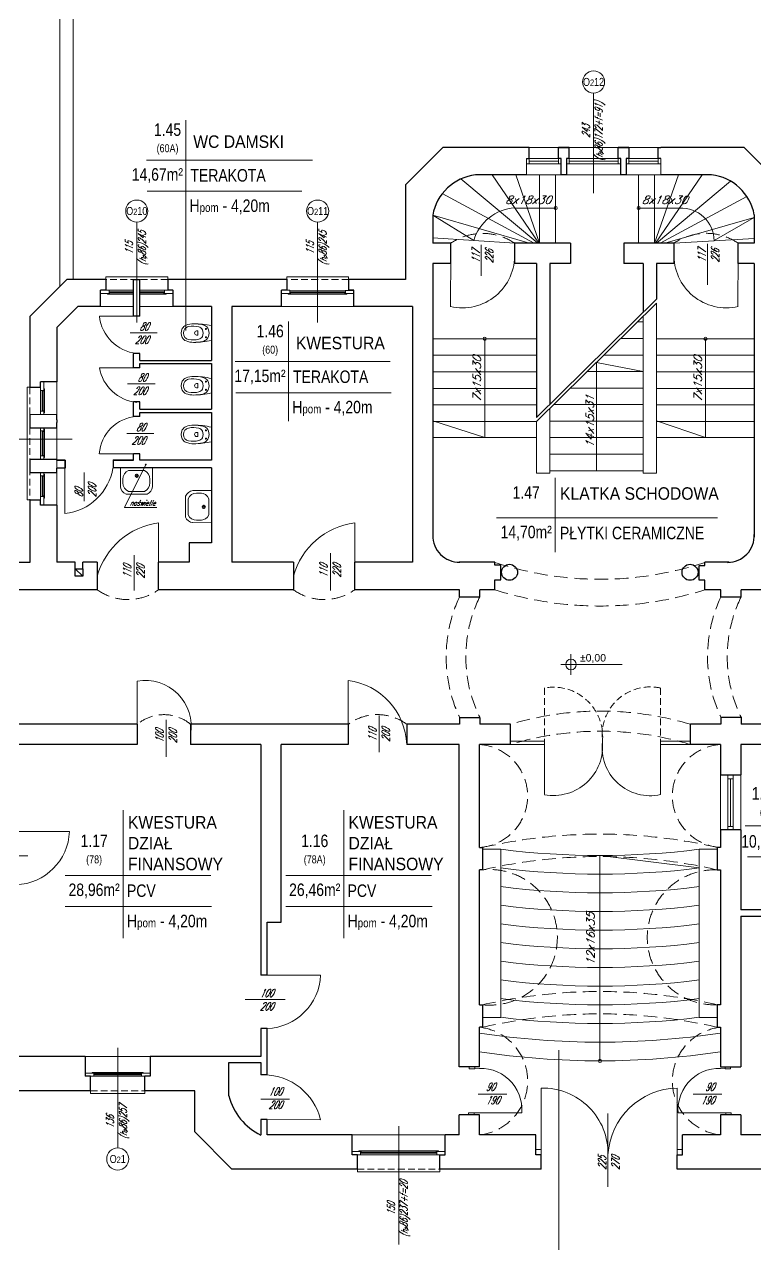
# Model space of a CAD drawing. Header units: millimetres. Extents: x -18485 to 40303, y -22087 to 35064.
# Drawn here: x 3722 to 5093, y 14995 to 17283 of the extents above; entities that cross this region are included whole.
import ezdxf
from ezdxf.enums import TextEntityAlignment as Align

# ---------------------------------------------------------------- set-up
doc = ezdxf.new("R2010")
doc.units = ezdxf.units.MM
doc.linetypes.add('DASHED', pattern=[19.05, 12.7, -6.35])
doc.layers.get('0').update_dxf_attribs({"lineweight": 25})
for name, color, linetype, lineweight in [('01 parter - ściany', 2, 'Continuous', 25), ('03-01_okna', 5, 'Continuous', 15), ('03_drzwi', 1, 'Continuous', 0), ('04-1_widok', 251, 'Continuous', 5), ('04-2_nad', 251, 'DASHED', 5), ('05-03_opis', 10, 'Continuous', 5), ('07_wyposażenie', 253, 'Continuous', 5), ('inw03-02_schody', 6, 'Continuous', 5)]:
    doc.layers.add(name, color=color, linetype=linetype, lineweight=lineweight)
doc.styles.add('arial', font='arial.ttf')
doc.styles.add('ariel', font='arial.ttf', dxfattribs={"width": 0.8})
doc.styles.add('ariel_wym', font='simplex.shx', dxfattribs={"width": 0.65, "oblique": 25})

# ---------------------------------------------------------------- blocks, each defined once
blk = doc.blocks.new('kota rzutowa')
at = {"ltscale": 0.5}
for p, q in [((-20.6, 0), (102.8, 0)), ((0, -20.6), (0, 20.6))]:
    blk.add_line(p, q, dxfattribs=at)
blk.add_circle((0, 0), 10.6, dxfattribs=at)
at = {"ltscale": 0.5, "style": 'arial'}
blk.add_attdef('POZ._POSADKI_WYKOŃCZONWJ', text='', height=15, dxfattribs=at).set_placement((17.9, 1.4), align=Align.BOTTOM_LEFT)
blk.add_attdef('POZ._POSADZKI_KONSTRUKCJA', text='', height=15, dxfattribs=at).set_placement((17, -5), align=Align.TOP_LEFT)

msp = doc.modelspace()

# ---------------------------------------------------------------- hatches: boundary and pattern name
at = {"layer": '03_drzwi'}
h = msp.add_hatch(color=256, dxfattribs=at)
edge = h.paths.add_edge_path()
edge.add_arc((3949.4, 16457.3), 1.77, 0, 360)

# ---------------------------------------------------------------- linework, layer by layer
at = {"layer": '01 parter - ściany'}
for p, q in [((4436.7, 16981.5), (4506.7, 17051.5)), ((4668.3, 17051.5), (4506.8, 17051.5)), ((4723.3, 17031), (4723.3, 17051.5)), ((4723.3, 17051.5), (4743.3, 17051.5)), ((4743.3, 17051.5), (4723.3, 17051.5)), ((4743.3, 17031), (4743.3, 17051.5)), ((4835.3, 17031), (4835.3, 17051.5)), ((4835.3, 17051.5), (4855.4, 17051.5)), ((4855.4, 17051.5), (4835.3, 17051.5)), ((4855.4, 17051.5), (4855.4, 17031)), ((5071.8, 17051.5), (4915.3, 17051.5)), ((5141.8, 16981.5), (5071.8, 17051.5)), ((4728.3, 17031), (4723.3, 17031)), ((4728.3, 17000.5), (4728.3, 17031)), ((4743.3, 17031), (4738.3, 17031)), ((4738.3, 17031), (4738.3, 17000.5)), ((4840.3, 17031), (4835.3, 17031)), ((4840.3, 17000.5), (4840.3, 17031)), ((4855.4, 17031), (4850.3, 17031)), ((4850.3, 17031), (4850.3, 17000.5)), ((4663.3, 17000.5), (4568.1, 17000.5)), ((4738.3, 17000.5), (4728.3, 17000.5)), ((4850.3, 17000.5), (4840.3, 17000.5)), ((5010.6, 17000.5), (4915.3, 17000.5)), ((4436.7, 16981.5), (4436.7, 16804.5)), ((4487.7, 16924.7), (4487.7, 16872.3)), ((5090.7, 16925.7), (5090.7, 16872.3)), ((4521.4, 16872.3), (4487.7, 16872.3)), ((4521.4, 16834.3), (4521.4, 16872.3)), ((4746.2, 16872.3), (4641.4, 16872.3)), ((4641.4, 16834.3), (4641.4, 16872.3)), ((4746.2, 16872.3), (4746.2, 16834.3)), ((4940.3, 16872.3), (4846.2, 16872.3)), ((4846.2, 16872.3), (4846.2, 16834.3)), ((4940.3, 16834.3), (4940.3, 16872.3)), ((5090.7, 16872.3), (5060.3, 16872.3)), ((5060.3, 16834.3), (5060.3, 16872.3)), ((4487.7, 16834.3), (4487.7, 16323.7)), ((4521.4, 16834.3), (4487.7, 16834.3)), ((4682.6, 16834.3), (4641.4, 16834.3)), ((4682.6, 16834.3), (4682.6, 16545.6)), ((4707.6, 16834.3), (4707.6, 16569.8)), ((4746.2, 16834.3), (4707.6, 16834.3)), ((4882.6, 16834.3), (4846.2, 16834.3)), ((4882.6, 16834.3), (4882.6, 16742.5)), ((4907.6, 16834.3), (4907.6, 16767.1)), ((4940.3, 16834.3), (4907.6, 16834.3)), ((5090.7, 16834.3), (5060.3, 16834.3)), ((5090.7, 16834.3), (5090.7, 16321.8)), ((3731.7, 16735.1), (3801.1, 16804.5)), ((3874.5, 16804.5), (3801.1, 16804.5)), ((3874.5, 16804.5), (3874.5, 16784)), ((3926.5, 16735.5), (3926.5, 16804.5)), ((3926.5, 16804.5), (3938.5, 16804.5)), ((3938.5, 16735.5), (3938.5, 16804.5)), ((4213.8, 16804.5), (3990.6, 16804.5)), ((3990.6, 16804.5), (3990.6, 16784)), ((4213.8, 16804.5), (4213.8, 16784)), ((4436.7, 16804.5), (4329.8, 16804.5)), ((4329.8, 16804.5), (4329.8, 16784)), ((3864.6, 16753.5), (3864.6, 16784)), ((3874.5, 16784), (3864.6, 16784)), ((4000.5, 16784), (3990.6, 16784)), ((4000.6, 16753.5), (4000.6, 16784)), ((4000.6, 16753.5), (4000.6, 16784)), ((4203.8, 16753.5), (4203.8, 16784)), ((4213.8, 16784), (4203.8, 16784)), ((4339.8, 16784), (4329.8, 16784)), ((4339.8, 16753.5), (4339.8, 16784)), ((4339.8, 16753.5), (4339.8, 16784)), ((3782.7, 16714), (3822.2, 16753.5)), ((3864.6, 16753.5), (3822.2, 16753.5)), ((3938.5, 16735.5), (3938.5, 16752.7)), ((4072.7, 16753.5), (4000.6, 16753.5)), ((4072.7, 16753.5), (4072.7, 16652.7)), ((4203.8, 16753.5), (4110.7, 16753.5)), ((4110.7, 16753.5), (4110.7, 16274.1)), ((4449.7, 16753.5), (4339.8, 16753.5)), ((4449.7, 16753.5), (4449.7, 16274.1)), ((4707.6, 16755.7), (4707.6, 16755.7)), ((3731.7, 16735.1), (3731.7, 16602.4)), ((3938.5, 16735.5), (3926.5, 16735.5)), ((4707.6, 16724.7), (4707.6, 16724.7)), ((3782.7, 16714), (3782.7, 16612.3)), ((4707.6, 16693.7), (4707.6, 16693.7)), ((3926.5, 16638.9), (3926.5, 16665.5)), ((3938.5, 16665.5), (3926.5, 16665.5)), ((3938.5, 16652.7), (3938.5, 16665.5)), ((4707.6, 16662.7), (4707.6, 16662.7)), ((3938.5, 16638.9), (3926.5, 16638.9)), ((3938.5, 16652.7), (4072.7, 16652.7)), ((3938.5, 16638.9), (3938.5, 16646.7)), ((3938.5, 16646.7), (4072.7, 16646.7)), ((4072.7, 16646.7), (4072.7, 16561.2)), ((4707.6, 16631.7), (4707.6, 16631.7)), ((3782.7, 16612.3), (3752.3, 16612.3)), ((3752.3, 16602.4), (3752.3, 16612.3)), ((3731.7, 16602.4), (3752.3, 16602.4)), ((3926.5, 16547.5), (3926.5, 16574.7)), ((3938.5, 16574.7), (3926.5, 16574.7)), ((3938.5, 16561.2), (3938.5, 16574.7)), ((4707.6, 16569.8), (4707.6, 16569.8)), ((3731.7, 16551.4), (3782.8, 16551.5)), ((3731.7, 16551.4), (3731.7, 16526.4)), ((3745.7, 16551.4), (3745.7, 16551.4)), ((3782.7, 16541.4), (3782.8, 16541.5)), ((3782.8, 16541.5), (3782.8, 16551.5)), ((3782.8, 16541.4), (3782.8, 16536.4)), ((3938.5, 16547.5), (3926.5, 16547.5)), ((3938.5, 16561.2), (4072.7, 16561.2)), ((3938.5, 16547.5), (3938.5, 16555.2)), ((3938.5, 16555.2), (4072.7, 16555.2)), ((4072.7, 16555.2), (4072.7, 16465.5)), ((3731.7, 16526.4), (3782.8, 16526.5)), ((3782.8, 16536.4), (3782.8, 16536.5)), ((3782.8, 16526.5), (3782.8, 16536.5)), ((3926.5, 16465.5), (3926.5, 16477.5)), ((3938.5, 16477.5), (3926.5, 16477.5)), ((3938.5, 16465.5), (3938.5, 16477.5)), ((3731.7, 16467.4), (3731.7, 16442.4)), ((3731.7, 16467.4), (3782.7, 16467.4)), ((3782.7, 16465.5), (3782.7, 16467.4)), ((3782.7, 16465.5), (3798, 16465.5)), ((3782.7, 16442.4), (3782.7, 16450.5)), ((3798.1, 16450.5), (3782.7, 16450.5)), ((3798, 16465.5), (3782.8, 16465.5)), ((3798, 16465.5), (3798.1, 16450.5)), ((3888, 16465.9), (3888, 16450.9)), ((3926.5, 16465.5), (3888, 16465.5)), ((3888, 16465.5), (3926.5, 16465.5)), ((4072.7, 16450.9), (3888, 16450.9)), ((4072.7, 16465.5), (3938.5, 16465.5)), ((4072.7, 16450.9), (4072.7, 16310.5)), ((3731.7, 16442.4), (3782.7, 16442.4)), ((3731.7, 16391.4), (3731.7, 16273.5)), ((3731.7, 16391.4), (3752.3, 16391.4)), ((3752.3, 16381.4), (3752.3, 16391.4)), ((3782.8, 16381.4), (3752.3, 16381.4)), ((3782.8, 16381.4), (3782.8, 16274.1)), ((4072.7, 16310.5), (4030.7, 16310.5)), ((4030.7, 16310.5), (4030.7, 16274.1)), ((3731.7, 16273.5), (3644, 16273.5)), ((3817.3, 16274.1), (3782.8, 16274.1)), ((3817.3, 16261.9), (3817.3, 16274.1)), ((3858.4, 16274.1), (3831.3, 16274.1)), ((3831.3, 16261.9), (3831.3, 16274.1)), ((3858.4, 16274.1), (3858.4, 16222.5)), ((4030.7, 16274.1), (3973.4, 16274.1)), ((3973.4, 16222.5), (3973.4, 16274.1)), ((4226.3, 16274.1), (4110.7, 16274.1)), ((4226.3, 16274.1), (4226.3, 16222.5)), ((4449.7, 16274.1), (4341.3, 16274.1)), ((4341.3, 16222.5), (4341.3, 16274.1)), ((4604.2, 16274.1), (4537.2, 16274.1)), ((4604.2, 16268.8), (4604.2, 16274.1)), ((4615.2, 16268.8), (4604.2, 16268.8)), ((4615.2, 16241.3), (4615.2, 16268.8)), ((4987.1, 16240.5), (4987.1, 16268)), ((4987.1, 16268), (4998.1, 16268)), ((5043.7, 16274.1), (4998.1, 16274.1)), ((4998.1, 16268), (4998.1, 16274.1)), ((3817.3, 16261.9), (3831.3, 16261.9)), ((3817.3, 16247.9), (3817.3, 16261.9)), ((3817.3, 16261.9), (3831.3, 16247.9)), ((3831.3, 16247.9), (3817.3, 16247.9)), ((3831.3, 16261.9), (3831.3, 16247.9)), ((3782.7, 16222.5), (3654, 16222.5)), ((3858.4, 16222.5), (3782.7, 16222.5)), ((4226.3, 16222.5), (3973.4, 16222.5)), ((4537.9, 16222.5), (4341.3, 16222.5)), ((4537.9, 16209.5), (4537.9, 16222.5)), ((4604.2, 16222.5), (4575.9, 16222.5)), ((4575.9, 16209.5), (4575.9, 16222.5)), ((4604.2, 16222.5), (4604.2, 16241.3)), ((4604.2, 16241.3), (4615.2, 16241.3)), ((4998.1, 16240.5), (4987.1, 16240.5)), ((4998.1, 16222.5), (4998.1, 16240.5)), ((5028.1, 16222.5), (4998.1, 16222.5)), ((5028.1, 16209.5), (5028.1, 16222.5)), ((5246.3, 16222.5), (5066.1, 16222.5)), ((5066.1, 16209.5), (5066.1, 16222.5)), ((4537.9, 16209.5), (4575.9, 16209.5)), ((5028.1, 16209.5), (5066.1, 16209.5)), ((3933.5, 15970.5), (3620.1, 15970.5)), ((3933.5, 15970.5), (3933.5, 15932.5)), ((4329.1, 15970.4), (4033.5, 15970.5)), ((4033.5, 15970.5), (4033.5, 15932.5)), ((4329.1, 15970.4), (4329.1, 15932.5)), ((4537.9, 15970.5), (4439.1, 15970.4)), ((4439.1, 15970.4), (4439.1, 15932.5)), ((4537.9, 15983.4), (4537.9, 15970.4)), ((4537.9, 15983.4), (4575.9, 15983.4)), ((4575.9, 15983.4), (4575.9, 15970.4)), ((4633.3, 15970.5), (4575.9, 15970.5)), ((4633.3, 15932.5), (4633.3, 15970.5)), ((5028.1, 15970.5), (4971.3, 15970.5)), ((4971.3, 15932.5), (4971.3, 15970.5)), ((5028.1, 15983.5), (5028.1, 15970.5)), ((5028.1, 15983.5), (5066.1, 15983.5)), ((5066.1, 15983.5), (5066.1, 15970.5)), ((5247.6, 15970.5), (5066.1, 15970.5)), ((3933.5, 15932.5), (3706.3, 15932.5)), ((4165.3, 15932.5), (4033.5, 15932.5)), ((4165.3, 15932.5), (4165.3, 15500.1)), ((4329.1, 15932.5), (4203.3, 15932.5)), ((4203.3, 15599.4), (4203.3, 15932.5)), ((4537.3, 15932.5), (4439.1, 15932.5)), ((4537.3, 15328.2), (4537.3, 15932.5)), ((4633.3, 15932.5), (4575.3, 15932.5)), ((4575.3, 15739.5), (4575.3, 15932.5)), ((5027.3, 15932.5), (4971.3, 15932.5)), ((5027.3, 15932.5), (5027.3, 15875.5)), ((5247.6, 15932.5), (5065.3, 15932.5)), ((5065.3, 15932.5), (5065.3, 15875.5)), ((5027.4, 15875.5), (5065.3, 15875.5)), ((5027.3, 15772.5), (5027.3, 15739.5)), ((5065.3, 15772.5), (5027.3, 15772.5)), ((5065.3, 15772.5), (5065.3, 15622.5)), ((4575.3, 15739.5), (4581.3, 15739.5)), ((4581.3, 15739.5), (4581.3, 15697.5)), ((5027.3, 15739.5), (5021.3, 15739.5)), ((5021.3, 15739.5), (5021.3, 15697.5)), ((4575.3, 15444.5), (4575.3, 15697.5)), ((4581.3, 15697.5), (4575.3, 15697.5)), ((5021.3, 15697.5), (5027.3, 15697.5)), ((5027.3, 15697.5), (5027.3, 15444.5)), ((5387.3, 15622.5), (5065.3, 15622.5)), ((5065.3, 15610.5), (5065.3, 15328.2)), ((5065.3, 15610.5), (5399.3, 15610.5)), ((5065.3, 15610.5), (5065.3, 15328.2)), ((4177.3, 15599.4), (4201.3, 15599.4)), ((4177.3, 15599.4), (4203.3, 15599.4)), ((4177.3, 15500.1), (4177.3, 15599.4)), ((4177.3, 15500.1), (4177.3, 15599.4)), ((4177.5, 15500.1), (4165.3, 15500.1)), ((4575.3, 15444.5), (4581.3, 15444.5)), ((4581.3, 15444.5), (4581.3, 15402.5)), ((5027.3, 15444.5), (5021.3, 15444.5)), ((5021.3, 15444.5), (5021.3, 15402.5)), ((4165.3, 15400.1), (4165.3, 15347.5)), ((4177.3, 15400.1), (4165.3, 15400.1)), ((4177.3, 15313.2), (4177.3, 15400.1)), ((4177.3, 15313.2), (4177.3, 15400.1)), ((4581.3, 15402.5), (4575.3, 15402.5)), ((4575.3, 15328.2), (4575.3, 15402.5)), ((5021.3, 15402.5), (5027.3, 15402.5)), ((5027.3, 15402.5), (5027.3, 15328.2)), ((3836.1, 15347.5), (3706.3, 15347.5)), ((3836.1, 15347.5), (3836.1, 15310.5)), ((4165.3, 15347.5), (3957.8, 15347.5)), ((3957.8, 15347.5), (3957.8, 15310.6)), ((4105.3, 15336.4), (4165.3, 15336.4)), ((4105.3, 15273.6), (4105.3, 15336.4)), ((4165.3, 15336.4), (4165.3, 15313.4)), ((4575.3, 15328.2), (4537.3, 15328.2)), ((5027.3, 15328.2), (5065.3, 15328.2)), ((3846, 15310.5), (3836.1, 15310.5)), ((3846, 15283.5), (3846, 15310.5)), ((3947.8, 15283.5), (3947.8, 15310.5)), ((3957.7, 15310.5), (3947.8, 15310.5)), ((4177.3, 15313.4), (4165.3, 15313.4)), ((3846, 15283.5), (3612.8, 15283.5)), ((4041.3, 15283.5), (3947.8, 15283.5)), ((4041.3, 15206.5), (4041.3, 15283.5)), ((4537.3, 15200.5), (4537.3, 15238.2)), ((4575.3, 15238.2), (4537.3, 15238.2)), ((4575.3, 15200.5), (4575.3, 15238.2)), ((5065.3, 15238.2), (5027.3, 15238.2)), ((5027.3, 15238.2), (5027.3, 15200.5)), ((5065.3, 15238.2), (5065.3, 15200.5)), ((5065.3, 15238.2), (5065.3, 15200.5)), ((4177.3, 15229.3), (4165.3, 15229.3)), ((4165.3, 15229.3), (4165.3, 15200.5)), ((4177.3, 15200.5), (4177.3, 15229.3)), ((4177.3, 15200.5), (4177.3, 15229.3)), ((4110.7, 15136.5), (4041.3, 15206.5)), ((4336.3, 15200.5), (4177.3, 15200.5)), ((4336.3, 15163.5), (4336.3, 15200.5)), ((4537.3, 15200.5), (4511.3, 15200.5)), ((4511.3, 15163.5), (4511.3, 15200.5)), ((4681.3, 15200.5), (4575.3, 15200.5)), ((4681.3, 15163.5), (4681.3, 15200.5)), ((5027.3, 15200.5), (4956.3, 15200.5)), ((4956.3, 15163.5), (4956.3, 15200.5)), ((5126.3, 15200.5), (5065.3, 15200.5)), ((4346.3, 15163.5), (4336.3, 15163.5)), ((4346.3, 15136.5), (4346.3, 15163.5)), ((4501.3, 15136.5), (4501.3, 15163.5)), ((4501.3, 15163.5), (4511.3, 15163.5)), ((4691.3, 15163.5), (4681.3, 15163.5)), ((4691.3, 15136.5), (4691.3, 15163.5)), ((4946.3, 15136.5), (4946.3, 15163.5)), ((4946.3, 15163.5), (4956.3, 15163.5)), ((4346.3, 15136.5), (4110.7, 15136.5)), ((4691.3, 15136.5), (4501.3, 15136.5)), ((5136.3, 15136.5), (4946.3, 15136.5))]:
    msp.add_line(p, q, dxfattribs=at)
at = {"layer": '01 parter - ściany', "linetype": 'Continuous', "lineweight": 0}
for p, q in [((4663.3, 17000.5), (4663.3, 17031)), ((4915.3, 17000.5), (4915.3, 17031))]:
    msp.add_line(p, q, dxfattribs=at)
at = {"layer": '01 parter - ściany'}
for points in [[(4663.3, 17031), (4668.3, 17031), (4668.3, 17051.5), (4663.3, 17051.5)], [(4915.3, 17031), (4910.3, 17031), (4910.3, 17051.5), (4915.3, 17051.5)]]:
    msp.add_lwpolyline(points, dxfattribs=at)
for centre in [(4631.7, 16255.3), (4970.2, 16255.3)]:
    msp.add_circle(centre, 15, dxfattribs=at)
for centre, radius, start, end in [((4578.4, 16909), 92, 96.4468, 170.2041), ((5000.2, 16909), 92, 10.43, 83.5289), ((4537.8, 16324.2), 50.1, 179.4248, 270.5705), ((5040.8, 16324), 50, 270, 2.5626), ((4214.9, 15302.3), 113.3, 194.6954, 244.051)]:
    msp.add_arc(centre, radius, start, end, dxfattribs=at)
at = {"layer": '03-01_okna', "linetype": 'Continuous', "lineweight": 0}
for p, q in [((4663.3, 17051.5), (4915.3, 17051.5)), ((4663.3, 17031), (4728.3, 17031)), ((4663.3, 17021), (4728.3, 17021)), ((4668.3, 17021), (4668.3, 17031)), ((4668.3, 17026), (4723.3, 17026)), ((4723.3, 17021), (4723.3, 17031)), ((4728.3, 17021), (4723.3, 17021)), ((4738.3, 17031), (4840.3, 17031)), ((4738.3, 17021), (4840.3, 17021)), ((4738.3, 17021), (4743.3, 17021)), ((4743.3, 17021), (4743.3, 17031)), ((4743.3, 17026), (4835.3, 17026)), ((4835.3, 17021), (4835.3, 17031)), ((4840.3, 17021), (4835.3, 17021)), ((4850.3, 17031), (4915.3, 17031)), ((4850.3, 17021), (4915.3, 17021)), ((4850.3, 17021), (4855.3, 17021)), ((4855.3, 17021), (4855.3, 17031)), ((4855.3, 17026), (4910.3, 17026)), ((4910.3, 17021), (4905.3, 17021)), ((4910.3, 17021), (4910.3, 17031)), ((3874.5, 16804.5), (3874.5, 16809.5)), ((3990.6, 16809.5), (3874.5, 16809.5)), ((3990.6, 16804.5), (3990.6, 16809.5)), ((4213.8, 16804.5), (4213.8, 16809.5)), ((4329.8, 16809.5), (4213.8, 16809.5)), ((4329.8, 16804.5), (4329.8, 16809.5)), ((3880.6, 16784), (3926.5, 16784)), ((3926.5, 16781), (3880.6, 16781)), ((3881.6, 16777), (3881.6, 16781)), ((3926.5, 16779.5), (3881.6, 16779.5)), ((3926.5, 16779), (3881.6, 16779)), ((3938.5, 16784), (3984.6, 16784)), ((3984.6, 16781), (3938.5, 16781)), ((3983.6, 16779.5), (3938.5, 16779.5)), ((3983.6, 16779), (3938.5, 16779)), ((3983.6, 16777), (3983.6, 16781)), ((4219.8, 16784), (4323.8, 16783.9)), ((4323.8, 16780.9), (4219.8, 16781)), ((4220.8, 16777), (4220.8, 16781)), ((4322.8, 16779.4), (4220.8, 16779.5)), ((4322.8, 16778.9), (4220.8, 16779)), ((4322.8, 16776.9), (4322.8, 16780.9)), ((3726.7, 16602.3), (3726.7, 16391.4)), ((3731.7, 16602.3), (3726.7, 16602.3)), ((3752.3, 16557.3), (3752.3, 16596.3)), ((3755.3, 16596.3), (3755.3, 16557.3)), ((3759.3, 16595.3), (3755.3, 16595.3)), ((3756.8, 16595.3), (3756.8, 16558.3)), ((3757.3, 16595.3), (3757.3, 16558.3)), ((3759.3, 16558.3), (3755.3, 16558.3)), ((3752.3, 16473.4), (3752.3, 16520.4)), ((3755.3, 16520.4), (3755.3, 16473.4)), ((3759.3, 16519.4), (3755.3, 16519.4)), ((3756.8, 16519.4), (3756.8, 16474.4)), ((3757.3, 16519.4), (3757.3, 16474.4)), ((3759.3, 16474.4), (3755.3, 16474.4)), ((3752.3, 16397.4), (3752.3, 16436.3)), ((3755.3, 16436.3), (3755.3, 16397.4)), ((3759.3, 16435.3), (3755.3, 16435.3)), ((3756.8, 16435.3), (3756.8, 16398.4)), ((3757.3, 16435.3), (3757.3, 16398.4)), ((3731.7, 16391.4), (3726.7, 16391.4)), ((3759.3, 16398.4), (3755.3, 16398.4)), ((3852.1, 15313.5), (3941.7, 15313.5)), ((3941.7, 15310.5), (3852.1, 15310.5)), ((3853.1, 15317.5), (3853.1, 15313.5)), ((3853.1, 15315.5), (3940.7, 15315.5)), ((3853.1, 15315), (3940.7, 15315)), ((3940.7, 15317.5), (3940.7, 15313.5)), ((3846, 15283.5), (3846, 15278.5)), ((3947.8, 15283.5), (3947.8, 15278.5)), ((3846, 15278.5), (3947.8, 15278.5)), ((4352.3, 15166.5), (4495.3, 15166.5)), ((4353.3, 15170.5), (4353.3, 15166.5)), ((4353.3, 15168.5), (4494.3, 15168.5)), ((4353.3, 15168), (4494.3, 15168)), ((4494.3, 15170.5), (4494.3, 15166.5)), ((4495.3, 15163.5), (4352.3, 15163.5)), ((4346.3, 15136.5), (4346.3, 15131.5)), ((4346.3, 15131.5), (4501.3, 15131.5)), ((4501.3, 15136.5), (4501.3, 15131.5))]:
    msp.add_line(p, q, dxfattribs=at)
at = {"layer": '03-01_okna', "linetype": 'DASHED'}
for p, q in [((3990.6, 16804.5), (3874.5, 16804.5)), ((4329.8, 16804.5), (4213.8, 16804.5)), ((3731.7, 16602.3), (3731.7, 16391.4)), ((3846, 15283.5), (3947.8, 15283.5)), ((4346.3, 15136.5), (4501.3, 15136.5))]:
    msp.add_line(p, q, dxfattribs=at)
at = {"layer": '03-01_okna'}
for p, q in [((5041.4, 15875.5), (5041.4, 15772.5)), ((5051.4, 15868.4), (5041.4, 15868.4)), ((5046.4, 15868.4), (5046.4, 15778.6)), ((5051.4, 15875.5), (5051.4, 15772.5)), ((5051.4, 15778.6), (5041.4, 15778.6))]:
    msp.add_line(p, q, dxfattribs=at)
at = {"layer": '03-01_okna', "linetype": 'Continuous', "lineweight": 0}
for points in [[(3864.6, 16778), (3880.6, 16778), (3880.6, 16784), (3864.6, 16784)], [(3984.6, 16778), (4000.6, 16778), (4000.6, 16784), (3984.6, 16784)], [(4203.8, 16778), (4219.8, 16778), (4219.8, 16784), (4203.8, 16784)], [(4323.8, 16777.9), (4339.8, 16777.9), (4339.8, 16783.9), (4323.8, 16783.9)], [(3758.3, 16596.3), (3758.3, 16612.3), (3752.3, 16612.3), (3752.3, 16596.3)], [(3758.3, 16551.4), (3758.3, 16557.3), (3752.3, 16557.3), (3752.3, 16551.4)], [(3758.3, 16520.4), (3758.3, 16526.4), (3752.3, 16526.4), (3752.3, 16520.4)], [(3758.3, 16467.4), (3758.3, 16473.4), (3752.3, 16473.4), (3752.3, 16467.4)], [(3758.3, 16436.3), (3758.3, 16442.4), (3752.3, 16442.4), (3752.3, 16436.3)], [(3758.3, 16381.4), (3758.3, 16397.4), (3752.3, 16397.4), (3752.3, 16381.4)], [(3852.1, 15316.5), (3836.1, 15316.5), (3836.1, 15310.5), (3852.1, 15310.5)], [(3957.7, 15316.5), (3941.7, 15316.5), (3941.7, 15310.5), (3957.7, 15310.5)], [(4352.3, 15169.5), (4336.3, 15169.5), (4336.3, 15163.5), (4352.3, 15163.5)], [(4511.3, 15169.5), (4495.3, 15169.5), (4495.3, 15163.5), (4511.3, 15163.5)]]:
    msp.add_lwpolyline(points, close=True, dxfattribs=at)
for points in [[(3926.5, 16777), (3877.6, 16777), (3877.6, 16778)], [(3987.6, 16778), (3987.6, 16777), (3938.5, 16777)], [(4326.8, 16777.9), (4326.8, 16776.9), (4216.8, 16777), (4216.8, 16778)], [(3758.3, 16599.3), (3759.3, 16599.3), (3759.3, 16554.3), (3758.3, 16554.3)], [(3758.3, 16523.4), (3759.3, 16523.4), (3759.3, 16470.4), (3758.3, 16470.4)], [(3758.3, 16439.3), (3759.3, 16439.3), (3759.3, 16394.4), (3758.3, 16394.4)], [(3849.1, 15316.5), (3849.1, 15317.5), (3944.7, 15317.5), (3944.7, 15316.5)], [(4349.3, 15169.5), (4349.3, 15170.5), (4498.3, 15170.5), (4498.3, 15169.5)]]:
    msp.add_lwpolyline(points, dxfattribs=at)
at = {"layer": '03_drzwi'}
for p, q in [((4578.8, 16810.9), (4578.8, 16869.3)), ((5002.8, 16794.1), (5002.9, 16871.1)), ((4521.3, 16753.3), (4521.4, 16853.3)), ((5060.2, 16753.3), (5060.3, 16853.3)), ((3862.5, 16735.4), (3932.5, 16735.5)), ((3970.6, 16704.1), (3920.5, 16704.1)), ((3862.5, 16638.8), (3932.5, 16638.9)), ((3967, 16608.4), (3915.1, 16608.4)), ((3964.4, 16515.4), (3914, 16515.4)), ((3862.4, 16477.5), (3932.4, 16477.5)), ((3797.6, 16365.4), (3797.6, 16463.5)), ((3949.4, 16457.3), (3909.8, 16376.9)), ((3834.2, 16388.8), (3834.1, 16442.4)), ((3909.8, 16376.9), (3970, 16376.9)), ((3973.4, 16348.3), (3973.4, 16248.3)), ((4341.3, 16348.3), (4341.3, 16248.3)), ((3927.8, 16287.7), (3927.8, 16221.5)), ((4295.7, 16291.2), (4295.7, 16221.5)), ((3933.6, 16051.5), (3933.5, 15951.5)), ((4329.1, 16052.6), (4329.1, 15932.5)), ((3987.9, 15909.6), (3987.9, 15978.5)), ((4387.2, 15918.1), (4387.2, 15987)), ((4633.3, 15938.5), (4697.2, 15938.5)), ((4697.2, 15932.5), (4633.3, 15932.5)), ((4697.2, 15838.5), (4697.2, 15938.5)), ((4806.3, 15932.5), (4805.5, 15932.5)), ((4914.9, 15838.5), (4915, 15938.5)), ((4915, 15938.5), (4971.3, 15938.5)), ((4971.3, 15932.5), (4915, 15932.5)), ((3806.3, 15769.4), (3706.3, 15769.5)), ((3728.4, 15723.9), (3672.6, 15723.9)), ((4277.3, 15500), (4177.3, 15500.1)), ((4211.2, 15454.4), (4135.8, 15454.4)), ((4556.3, 15324.6), (4556.3, 15328.2)), ((4566.4, 15328.2), (4566.4, 15324.6)), ((5036.3, 15328.2), (5036.3, 15324.6)), ((5046.3, 15324.6), (5046.3, 15328.2)), ((4566.4, 15324.6), (4556.3, 15324.6)), ((5036.3, 15324.6), (5046.3, 15324.6)), ((4691.3, 15163.5), (4691.3, 15288.5)), ((4946.3, 15163.5), (4946.3, 15288.5)), ((4219.1, 15267.8), (4165.3, 15267.8)), ((4626.8, 15276.8), (4573, 15276.8)), ((4975.9, 15276.8), (5029.7, 15276.8)), ((4565.1, 15241.8), (4555, 15241.8)), ((4555, 15241.8), (4555, 15238.2)), ((4654.9, 15241.8), (4565.1, 15241.8)), ((4565.1, 15238.2), (4565.1, 15241.8)), ((4816.3, 15240.9), (4816.3, 15103.1)), ((4947.8, 15241.8), (5037.6, 15241.8)), ((5037.6, 15238.2), (5037.6, 15241.8)), ((5037.6, 15241.8), (5047.7, 15241.8)), ((5047.7, 15241.8), (5047.7, 15238.2)), ((4277.3, 15229.1), (4177.3, 15229.2)), ((4681.3, 15173.5), (4691.3, 15173.5)), ((4691.3, 15163.5), (4691.3, 15173.5)), ((4816.1, 15173.5), (4817.3, 15173.5)), ((4946.3, 15173.5), (4956.3, 15173.5)), ((4946.3, 15163.5), (4946.3, 15173.5)), ((4681.3, 15163.5), (4691.3, 15163.5)), ((4681.3, 15163.5), (4691.3, 15163.5)), ((4946.3, 15163.5), (4956.3, 15163.5))]:
    msp.add_line(p, q, dxfattribs=at)
at = {"layer": '03_drzwi', "linetype": 'DASHED'}
for p, q in [((4697.3, 16038.5), (4697.2, 15938.5)), ((4914.9, 16038.5), (4915, 15938.5))]:
    msp.add_line(p, q, dxfattribs=at)
at = {"layer": '03_drzwi'}
for centre, radius, start, end in [((4542.8, 16849.6), 98.6, 257.387, 2.1934), ((5038.8, 16849.6), 98.6, 177.8066, 282.613), ((3941.7, 16744.7), 79.8, 186.6909, 263.3466), ((3940.5, 16652.8), 79.3, 190.1017, 264.1847), ((3937.1, 16472.7), 74.9, 93.5343, 176.3482), ((3786.3, 16467.9), 103.1, 276.3043, 350.5004), ((3992.5, 16210.2), 139.4, 97.8886, 164.1619), ((4360.4, 16210.2), 139.4, 97.8886, 164.1619), ((3948.2, 15966.2), 86.5, 350.2104, 99.7522), ((4312.8, 15927.3), 126.3, 2.3519, 82.5846), ((4713.8, 15929.5), 92.6, 259.6719, 5.551), ((4895.5, 15926.5), 90.1, 172.876, 282.4512), ((3702.1, 15773.7), 104.3, 272.3214, 357.6411), ((4173.1, 15504.3), 104.3, 272.3214, 357.6411), ((4169.9, 15202.8), 110.6, 13.7537, 89.2672), ((4577.3, 15247.6), 77.8, 355.7331, 98.0311), ((5025.4, 15247.6), 77.8, 81.9689, 184.2669), ((4694, 15166.1), 122.4, 358.7506, 91.2494), ((4949.1, 15155.5), 133, 91.1967, 176.5567)]:
    msp.add_arc(centre, radius, start, end, dxfattribs=at)
at = {"layer": '03_drzwi', "linetype": 'DASHED'}
for centre, radius, start, end in [((4713.8, 15947.4), 92.6, 354.449, 100.3281), ((4895.5, 15950.4), 90.1, 77.5488, 187.124)]:
    msp.add_arc(centre, radius, start, end, dxfattribs=at)
at = {"layer": '04-1_widok'}
for p, q in [((3788.3, 18038.5), (3788.3, 16791.7)), ((3813.3, 18038.5), (3813.3, 16804.5)), ((4915.3, 17000.5), (4663.3, 17000.5)), ((3864.5, 16753.5), (3926.5, 16753.5)), ((3938.5, 16753.5), (4000.6, 16753.5)), ((4203.8, 16753.5), (4339.8, 16753.5)), ((3782.8, 16381.3), (3782.7, 16612.3)), ((5027.3, 15875.5), (5027.3, 15772.5)), ((5065.3, 15875.5), (5065.3, 15772.5)), ((4581.3, 15736), (4615.3, 15736)), ((4615.3, 15736), (4615.3, 15421)), ((5021.3, 15736), (4987.3, 15736)), ((4987.3, 15736), (4987.3, 15421)), ((4615.3, 15421), (4581.3, 15421)), ((5021.3, 15421), (4987.3, 15421)), ((3957.8, 15347.5), (3836.1, 15347.5)), ((4511.3, 15200.5), (4336.3, 15200.5))]:
    msp.add_line(p, q, dxfattribs=at)
at = {"layer": '04-2_nad', "ltscale": 2}
for centre, radius, start, end in [((4581.4, 16783.6), 107.1, 55.9423, 124.0577), ((5000.3, 16784.5), 106.4, 55.6743, 124.3257), ((4801.2, 16869.7), 627.4, 251.7043, 288.2957), ((3915.9, 16303.5), 99.3, 234.6195, 305.3702), ((4283.8, 16303.5), 99.3, 234.6195, 305.3702), ((4801.2, 16844.8), 652.7, 252.439, 287.561), ((4780.8, 16096.5), 267.9, 155.0503, 204.9497), ((4807.7, 16096.5), 257.9, 154.0151, 205.9849), ((5271, 16096.5), 267.9, 155.0503, 204.9497), ((5298, 16096.5), 257.9, 154.0151, 205.9849), ((4802.3, 15404.7), 590.4, 73.3683, 106.6317), ((3983.5, 15910.3), 78.2, 50.2815, 129.7185), ((4384.1, 15896.4), 92.2, 53.3738, 126.6262), ((4802.3, 15374.1), 583.4, 73.1608, 106.8392), ((4568.9, 15836), 96.7, 273.8208, 86.1792), ((5033.8, 15836), 96.7, 93.8208, 266.1792), ((4801.3, 14784), 980.5, 77.0339, 102.9661), ((4801.3, 14742), 980.5, 77.0339, 102.9661), ((4594.2, 15571), 127.2, 264.2041, 95.7959), ((5016.7, 15571), 126.6, 87.8726, 272.1274), ((4801.3, 14489), 980.5, 77.0339, 102.9661), ((4801.3, 14447), 980.5, 77.0339, 102.9661), ((4564.1, 15301.5), 101.6, 276.3587, 83.6413), ((5038.6, 15301.5), 101.6, 96.3587, 263.6413)]:
    msp.add_arc(centre, radius, start, end, dxfattribs=at)
at = {"layer": '05-03_opis', "lineweight": 0}
for p, q in [((4789.3, 16965.9), (4789.3, 17153.9)), ((3932.6, 16723.9), (3932.6, 16911.9)), ((4271.8, 16723.9), (4271.8, 16911.9)), ((3811.2, 16505), (3623.2, 16505)), ((3896.9, 15364.1), (3896.9, 15176.1)), ((4423.8, 15217.1), (4423.8, 14995))]:
    msp.add_line(p, q, dxfattribs=at)
at = {"layer": '05-03_opis'}
for p, q in [((4024.3, 17103.2), (4024.3, 16708.9)), ((3950.7, 17028), (4262, 17028)), ((3952.2, 16969.6), (4241.9, 16969.6)), ((4216.9, 16725.7), (4216.9, 16538.5)), ((4117, 16650.4), (4407.8, 16650.4)), ((4118.3, 16592.1), (4409.9, 16592.1)), ((4717.5, 16432.7), (4717.5, 16293)), ((4607.4, 16357.6), (5021.5, 16357.6)), ((3907, 15809.5), (3907, 15569.7)), ((4320.8, 15809.5), (4320.8, 15569.7)), ((5073.6, 15780.3), (5379.9, 15780.3)), ((5077.8, 15722), (5361.1, 15722)), ((3798.1, 15686.9), (4071.8, 15686.9)), ((4211.9, 15686.9), (4485.6, 15686.9)), ((3798.1, 15628.6), (4072.6, 15628.6)), ((4211.9, 15628.6), (4486.4, 15628.6)), ((4724.4, 15359.5), (4724.4, 14735.9))]:
    msp.add_line(p, q, dxfattribs=at)
at = {"layer": '05-03_opis', "lineweight": 0}
for centre in [(4789.3, 17174.6), (3932.6, 16932.6), (4271.8, 16932.6), (3896.9, 15155.4)]:
    msp.add_circle(centre, 20.7, dxfattribs=at)
at = {"layer": '07_wyposażenie', "ltscale": 2}
for p, q in [((4060.8, 16711.6), (4063.7, 16711.6)), ((4062.2, 16713.1), (4062.2, 16710.2)), ((4072.7, 16717.5), (4072.7, 16690.3)), ((4060.8, 16696.1), (4063.7, 16696.1)), ((4062.2, 16694.7), (4062.2, 16697.6)), ((4060.8, 16612.9), (4063.7, 16612.9)), ((4062.2, 16614.3), (4062.2, 16611.4)), ((4072.7, 16618.7), (4072.7, 16591.5)), ((4060.8, 16597.4), (4063.7, 16597.4)), ((4062.2, 16595.9), (4062.2, 16598.8)), ((4060.8, 16521.5), (4063.7, 16521.5)), ((4062.2, 16523), (4062.2, 16520.1)), ((4072.7, 16527.4), (4072.7, 16500.2)), ((4060.8, 16506), (4063.7, 16506)), ((4062.2, 16504.6), (4062.2, 16507.5)), ((3901.9, 16450.9), (3901.9, 16416)), ((3961.9, 16415.3), (3961.9, 16450.7)), ((3906.5, 16422.6), (3906.5, 16432.1)), ((3947.2, 16446), (3917.1, 16446)), ((3936.2, 16436.3), (3928.7, 16436.3)), ((3932.5, 16440.1), (3932.5, 16432.6)), ((3957.3, 16422.6), (3957.3, 16432.1)), ((3912.5, 16402.1), (3951.9, 16402.1)), ((3947.1, 16407), (3917.1, 16407.1)), ((4072.7, 16408.4), (4037.8, 16408.5)), ((4044.4, 16403.9), (4053.9, 16403.9)), ((4072.7, 16408.4), (4072.7, 16348.5)), ((4023.9, 16397.9), (4023.9, 16358.5)), ((4028.9, 16363.2), (4028.9, 16393.3)), ((4058.1, 16374.1), (4058.1, 16381.6)), ((4067.8, 16363.2), (4067.9, 16393.3)), ((4061.9, 16377.9), (4054.4, 16377.9)), ((4037.1, 16348.5), (4072.5, 16348.4)), ((4044.4, 16353), (4053.9, 16353))]:
    msp.add_line(p, q, dxfattribs=at)
for points in [[(4025.2, 16718.8, -0.091012), (4039.2, 16721.4, -0.04468), (4056.4, 16719.5, -0.150678), (4063.7, 16715.5, -0.380316), (4063.7, 16692.2, -0.150678), (4056.4, 16688.2, -0.04468), (4039.2, 16686.4, -0.091012), (4025.2, 16689, -0.171854), (4017.9, 16695.3, -0.258868), (4017.9, 16712.4, -0.171854)], [(4055.6, 16697.5, -0.228329), (4049.1, 16692.3, -0.112012), (4029.7, 16691.9, -0.161795), (4023, 16695.8, -0.320353), (4023, 16712, -0.161795), (4029.7, 16715.9, -0.112012), (4049.1, 16715.5, -0.228329), (4055.6, 16710.2, -0.236897)], [(4025.2, 16620.1, -0.091012), (4039.2, 16622.7, -0.04468), (4056.4, 16620.8, -0.150678), (4063.7, 16616.8, -0.380316), (4063.7, 16593.5, -0.150678), (4056.4, 16589.5, -0.04468), (4039.2, 16587.7, -0.091012), (4025.2, 16590.2, -0.171854), (4017.9, 16596.6, -0.258868), (4017.9, 16613.7, -0.171854)], [(4055.6, 16598.8, -0.228329), (4049.1, 16593.6, -0.112012), (4029.7, 16593.1, -0.161795), (4023, 16597.1, -0.320353), (4023, 16613.3, -0.161795), (4029.7, 16617.2, -0.112012), (4049.1, 16616.7, -0.228329), (4055.6, 16611.5, -0.236897)], [(4025.2, 16528.7, -0.091012), (4039.2, 16531.3, -0.04468), (4056.4, 16529.4, -0.150678), (4063.7, 16525.4, -0.380316), (4063.7, 16502.2, -0.150678), (4056.4, 16498.1, -0.04468), (4039.2, 16496.3, -0.091012), (4025.2, 16498.9, -0.171854), (4017.9, 16505.3, -0.258868), (4017.9, 16522.3, -0.171854)], [(4055.6, 16507.4, -0.228329), (4049.1, 16502.2, -0.112012), (4029.7, 16501.8, -0.161795), (4023, 16505.7, -0.320353), (4023, 16521.9, -0.161795), (4029.7, 16525.8, -0.112012), (4049.1, 16525.4, -0.228329), (4055.6, 16520.1, -0.236897)]]:
    msp.add_lwpolyline(points, format="xyb", close=True, dxfattribs=at)
for points in [[(4044.8, 16700), (4047.4, 16700), (4047.4, 16707.8), (4044.8, 16707.8, 1), (4044.8, 16700, 1)], [(4044.8, 16601.3), (4047.4, 16601.3), (4047.4, 16609.1), (4044.8, 16609.1, 1), (4044.8, 16601.3, 1)], [(4044.8, 16509.9), (4047.4, 16509.9), (4047.4, 16517.7), (4044.8, 16517.7, 1), (4044.8, 16509.9, 1)]]:
    msp.add_lwpolyline(points, format="xyb", dxfattribs=at)
for centre, radius in [((4062.2, 16711.6), 1), ((4062.2, 16696.1), 1), ((4062.2, 16612.9), 1), ((4062.2, 16597.4), 1), ((4062.2, 16521.5), 1), ((4062.2, 16506), 1), ((3932.5, 16436.3), 3), ((4058.1, 16377.9), 3)]:
    msp.add_circle(centre, radius, dxfattribs=at)
for centre, radius, start, end in [((4039.2, 16575.7), 145.7, 76.6946, 89.9806), ((4039.3, 16832.1), 145.7, 269.9806, 283.2666), ((4039.2, 16476.9), 145.7, 76.6946, 89.9806), ((4039.3, 16733.4), 145.7, 269.9806, 283.2666), ((4039.2, 16385.6), 145.7, 76.6946, 89.9806), ((4039.3, 16642), 145.7, 269.9806, 283.2666), ((3923.3, 16430.3), 16.9, 111.4422, 180.3337), ((3940.4, 16430.5), 16.9, 357.906, 66.6129), ((3918.7, 16417.7), 16.9, 184.8278, 248.4391), ((3923.4, 16422.8), 16.9, 179.6428, 248.3497), ((3940.4, 16422.6), 16.9, 293.3365, 2.0434), ((3945.2, 16417.5), 16.8, 293.2118, 353.9967), ((4039.6, 16391.7), 16.9, 94.8278, 158.4391), ((4044.6, 16387), 16.9, 89.6428, 158.3497), ((4052.1, 16387.1), 16.9, 21.4422, 90.3337), ((4039.3, 16365.2), 16.8, 203.2118, 263.9967), ((4044.4, 16369.9), 16.9, 203.3365, 272.0434), ((4052.3, 16369.9), 16.9, 267.906, 336.6129)]:
    msp.add_arc(centre, radius, start, end, dxfattribs=at)
at = {"layer": 'inw03-02_schody'}
for p, q in [((4599, 17000.5), (4686.6, 16872.3)), ((4688.2, 16872.3), (4643.4, 17000.5)), ((4688.2, 17000.5), (4688.2, 16872.3)), ((4688.2, 17000.5), (4688.2, 16872.3)), ((4718.2, 17000.5), (4718.2, 16872.3)), ((4718.2, 17000.5), (4718.2, 16872.3)), ((4873.9, 17000.5), (4873.9, 16872.3)), ((4903.9, 17000.5), (4903.9, 16872.3)), ((4903.9, 16872.3), (4948.7, 17000.5)), ((4993.1, 17000.5), (4905.5, 16872.3)), ((4684.5, 16872.3), (4540.6, 16992.9)), ((4907.6, 16872.3), (5046.4, 16988.7)), ((4678.1, 16872.3), (4505.6, 16965.3)), ((4914, 16872.3), (5076.8, 16960.1)), ((4641.5, 16938.3), (4718.2, 16938.3)), ((4956.2, 16938.3), (4873.9, 16938.3)), ((4487.7, 16924.7), (4669.3, 16872.3)), ((4564.6, 16877.3), (4487.7, 16924.7)), ((5090.7, 16920.8), (4922.8, 16872.3)), ((5015.5, 16877.2), (5090.7, 16920.8)), ((4487.7, 16882.3), (4641.4, 16872.3)), ((5090.7, 16881.4), (4940.3, 16872.3)), ((4682.6, 16545.6), (4907.6, 16767.1)), ((4682.6, 16538.2), (4907.6, 16759.7)), ((4907.6, 16759.7), (4907.6, 16569.2)), ((4882.6, 16724.7), (4872.1, 16724.7)), ((4882.6, 16735.1), (4882.6, 16441.3)), ((4487.7, 16693.2), (4682.6, 16693.2)), ((4585.2, 16693.2), (4585.2, 16508.2)), ((4882.6, 16693.7), (4840.6, 16693.7)), ((4907.6, 16693.2), (5090.7, 16693.2)), ((4999.2, 16693.2), (4999.2, 16508.2)), ((4682.6, 16662.2), (4487.7, 16662.2)), ((4882.6, 16662.7), (4809.1, 16662.7)), ((5090.7, 16662.2), (4907.6, 16662.2)), ((4682.6, 16631.2), (4487.7, 16631.2)), ((4882.6, 16631.7), (4777.6, 16631.7)), ((4795.1, 16445.8), (4795.1, 16648.9)), ((4795.1, 16648.9), (4882.6, 16631.7)), ((5090.7, 16631.2), (4907.6, 16631.2)), ((4682.6, 16600.2), (4487.7, 16600.2)), ((4882.6, 16600.7), (4746.1, 16600.7)), ((5090.7, 16600.2), (4907.6, 16600.2)), ((4682.6, 16569.2), (4487.7, 16569.2)), ((4707.6, 16562.8), (4707.6, 16441.3)), ((4882.6, 16569.8), (4714.7, 16569.8)), ((4907.6, 16569.2), (4907.6, 16441.3)), ((5090.7, 16569.2), (4907.6, 16569.2)), ((4585.2, 16508.2), (4487.7, 16539.2)), ((4999.2, 16508.2), (4907.6, 16539.2)), ((4682.6, 16538.2), (4487.7, 16538.2)), ((4682.6, 16538.2), (4682.6, 16441.3)), ((4882.6, 16538.8), (4707.6, 16538.8)), ((5090.7, 16538.2), (4907.6, 16538.2)), ((4682.6, 16508.2), (4487.7, 16508.2)), ((4882.6, 16507.8), (4707.6, 16507.8)), ((5090.7, 16508.2), (4907.6, 16508.2)), ((4882.6, 16476.8), (4707.6, 16476.8)), ((4682.6, 16441.3), (4707.6, 16441.3)), ((4882.6, 16445.8), (4707.6, 16445.8)), ((4882.6, 16441.3), (4907.6, 16441.3)), ((4801.3, 15724.4), (4801.3, 15339.4)), ((4801.3, 15724.4), (4987.3, 15701))]:
    msp.add_line(p, q, dxfattribs=at)
for centre in [(4718.2, 16938.3), (4873.9, 16938.3), (4585.2, 16693.2), (4999.2, 16693.2), (4801.3, 15339.4)]:
    msp.add_circle(centre, 3, dxfattribs=at)
for centre, radius, start, end in [((4646.3, 16853.3), 85.2, 93.2483, 163.5965), ((4953.4, 16876.3), 62.1, 0.53, 92.5904), ((4801.3, 17215.7), 1491.3, 262.8354, 277.1646), ((4801.3, 17180.7), 1491.3, 262.8354, 277.1646), ((4801.3, 17145.7), 1491.3, 262.8354, 277.1646), ((4801.3, 17110.7), 1491.3, 262.8354, 277.1646), ((4801.3, 17075.7), 1491.3, 262.8354, 277.1646), ((4801.3, 17040.7), 1491.3, 262.8354, 277.1646), ((4801.3, 17005.7), 1491.3, 262.8354, 277.1646), ((4801.3, 16970.7), 1491.3, 262.8354, 277.1646), ((4801.3, 16935.7), 1491.3, 262.8354, 277.1646), ((4801.3, 16900.7), 1491.3, 262.8354, 277.1646), ((4801.3, 16865.7), 1491.3, 261.2837, 278.7163), ((4801.3, 16830.7), 1491.3, 261.2837, 278.7163)]:
    msp.add_arc(centre, radius, start, end, dxfattribs=at)

# ---------------------------------------------------------------- block references
at = {"layer": '05-03_opis', "xscale": 0.9359999999996944, "yscale": 0.9359999999942374, "zscale": 0.9359999999996944}
msp.add_blockref('kota rzutowa', (4747, 16082.5), dxfattribs=at).add_auto_attribs({'POZ._POSADKI_WYKOŃCZONWJ': '%%P0,00'})

# ---------------------------------------------------------------- texts
at = {"layer": '03_drzwi', "char_height": 15, "width": 160.59, "style": 'ariel_wym'}
for s, insert, attachment_point, rotation in [('117\\P226', (4561.3, 16860), 3, 90.0085), ('117\\P226', (4984.9, 16861.3), 3, 90.0085), ('80\\P200', (3954.2, 16723.6), 3, 0.0085), ('80\\P200', (3950.6, 16627.9), 3, 0.0085), ('80\\P200', (3948, 16534.9), 3, 0.0085), ('80\\P200', (3856.2, 16396), 7, 90.0397), ('110\\P220', (3907, 16243.8), 1, 89.9915), ('110\\P220', (4275.6, 16245.3), 1, 89.9915), ('100\\P200', (3967.8, 15935.2), 1, 89.9915), ('110\\P200', (4367, 15937.8), 1, 89.9915), ('100\\P200', (4163.2, 15474.1), 1, 359.9915), ('100\\P200', (4179.6, 15289.3), 1, 359.9915), ('225\\P270', (4837.8, 15135.4), 7, 90)]:
    msp.add_mtext(s, dxfattribs=dict(at, insert=insert, attachment_point=attachment_point, rotation=rotation))
at = {"layer": '03_drzwi', "style": 'ariel_wym'}
for s, insert, char_height, width, attachment_point in [('naświetle ', (3919.2, 16390.3), 10, 131.796, 1), ('90\\P190', (4587.3, 15298.3), 15, 160.59, 1), ('90\\P190', (5015.4, 15298.3), 15, 160.59, 3)]:
    msp.add_mtext(s, dxfattribs=dict(at, insert=insert, char_height=char_height, width=width, attachment_point=attachment_point))
at = {"layer": '05-03_opis', "lineweight": 0, "char_height": 15, "attachment_point": 5}
for s, insert, width, style in [('O{\\H0.8x;2}12', (4789.3, 17174.6), 75.194, 'ariel'), ('{\\W1;8x18x30}', (4666.4, 16953.5), 55, 'ariel_wym'), ('{\\W1;8x18x30}', (4922.2, 16953.5), 55, 'ariel_wym'), ('O{\\H0.8x;2}10', (3932.6, 16932.6), 75.194, 'ariel'), ('O{\\H0.8x;2}11', (4271.8, 16932.6), 75.194, 'ariel'), ('O{\\H0.8x;2}1', (3896.9, 15155.4), 75.194, 'ariel')]:
    msp.add_mtext(s, dxfattribs=dict(at, insert=insert, width=width, style=style))
at = {"layer": '05-03_opis', "lineweight": 0, "attachment_point": 5, "rotation": 90, "style": 'ariel_wym'}
for s, insert, char_height, width in [('243\\P({\\H0.8333x;h\\H0.6x;p}86)172+f=91)', (4789.3, 17082.2), 14.4, 103.503), ('115\\P({\\H0.8333x;h\\H0.6x;p}86)245', (3932.6, 16863), 14.4, 62.661), ('115\\P({\\H0.8333x;h\\H0.6x;p}86)245', (4271.8, 16863), 14.4, 62.661), ('{\\W1;7x15x30}', (4570.5, 16617.5), 15, 55), ('{\\W1;7x15x30}', (4984.8, 16617.5), 15, 55), ('{\\W1;14x15x31}', (4782.6, 16537.6), 15, 55), ('{\\W1;12x16x35}', (4783.7, 15567.3), 15, 55), ('136\\P({\\H0.8333x;h\\H0.6x;p}86)257', (3896.9, 15224.9), 14.4, 62.661), ('150\\P({\\H0.8333x;h\\H0.6x;p}86)237+f=20', (4423.8, 15061.9), 14.4, 62.661)]:
    msp.add_mtext(s, dxfattribs=dict(at, insert=insert, char_height=char_height, width=width))
at = {"layer": '05-03_opis', "style": 'ariel'}
for s, insert, char_height, width, attachment_point in [('{\\fArial|b0|i0|c238|p34;1.45\\P\\H0.6404x;(60A)}', (3990.3, 17067.6), 23.423, 108.913, 5), ('{\\fArial|b0|i0|c238|p34;\\W0.9;WC DAMSKI}', (4038.5, 17062.6), 23.423, 356.637, 4), ('{\\fArial|b0|i0|c238|p34;14,67m²}', (3971.2, 16999.1), 23.423, 108.913, 5), ('TERAKOTA', (4033.3, 16999.4), 23.42, 322.789, 4), ('{\\fArial|b0|i0|c238|p34; H\\H0.7x;pom\\H1.429x; - 4,20m}', (4024.3, 16940.2), 23.423, 322.789, 4), ('{\\fArial|b0|i0|c238|p34;1.46\\P\\H0.6404x;(60)}', (4182.8, 16690), 23.423, 108.913, 5), ('{\\fArial|b0|i0|c238|p34;\\W0.9;KWESTURA}', (4231, 16685), 23.423, 356.637, 4), ('{\\fArial|b0|i0|c238|p34;17,15m²}', (4163.7, 16621.5), 23.423, 108.913, 5), ('TERAKOTA', (4225.8, 16621.8), 23.42, 322.789, 4), ('{\\fArial|b0|i0|c238|p34; H\\H0.7x;pom\\H1.429x; - 4,20m}', (4216.9, 16562.6), 23.423, 322.789, 4), ('{\\fArial|b0|i0|c238|p34;1.47}', (4663, 16405.1), 23.423, 108.913, 5), ('\\W0.9;{\\fArial|b0|i0|c238|p34;KLATKA SCHODOWA}', (4726.4, 16402.9), 23.423, 356.637, 4), ('{\\fArial|b0|i0|c238|p34;14,70m²}', (4663, 16328.7), 23.423, 108.913, 5), ('{\\fArial|b0|i0|c238|p34;PŁYTKI CERAMICZNE}', (4726.4, 16328.9), 23.423, 322.789, 4), ('{\\fArial|b0|i0|c238|p34;1.14\\P\\H0.6404x;(1)}', (5111.5, 15823.4), 23.423, 108.913, 5), ('{\\fArial|b0|i0|c238|p34;\\W0.9;KWESTURA\\PDZIAŁ \\PFINANSOWY}', (3916, 15747.4), 23.423, 356.637, 4), ('{\\fArial|b0|i0|c238|p34;\\W0.9;KWESTURA\\PDZIAŁ \\PFINANSOWY}', (4329.7, 15747.4), 23.423, 356.637, 4), ('{\\fArial|b0|i0|c238|p34;1.17\\P\\H0.6404x;(78)}', (3852.6, 15734.4), 23.423, 108.913, 5), ('{\\fArial|b0|i0|c238|p34;1.16\\P\\H0.6404x;(78A)}', (4266.3, 15734.4), 23.423, 108.913, 5), ('{\\fArial|b0|i0|c238|p34;10,04m²}', (5114.2, 15748.7), 23.423, 108.913, 5), ('{\\fArial|b0|i0|c238|p34;28,96m²}', (3852.6, 15658), 23.423, 108.913, 5), (' PCV', (3907, 15658.3), 23.42, 322.789, 4), ('{\\fArial|b0|i0|c238|p34;26,46m²}', (4266.3, 15658), 23.423, 108.913, 5), (' PCV', (4320.8, 15658.3), 23.42, 322.789, 4), ('{\\fArial|b0|i0|c238|p34; H\\H0.7x;pom\\H1.429x; - 4,20m}', (3907, 15599.1), 23.423, 322.789, 4), ('{\\fArial|b0|i0|c238|p34; H\\H0.7x;pom\\H1.429x; - 4,20m}', (4320.8, 15599.1), 23.423, 322.789, 4)]:
    msp.add_mtext(s, dxfattribs=dict(at, insert=insert, char_height=char_height, width=width, attachment_point=attachment_point))

doc.saveas('drawing.dxf')
